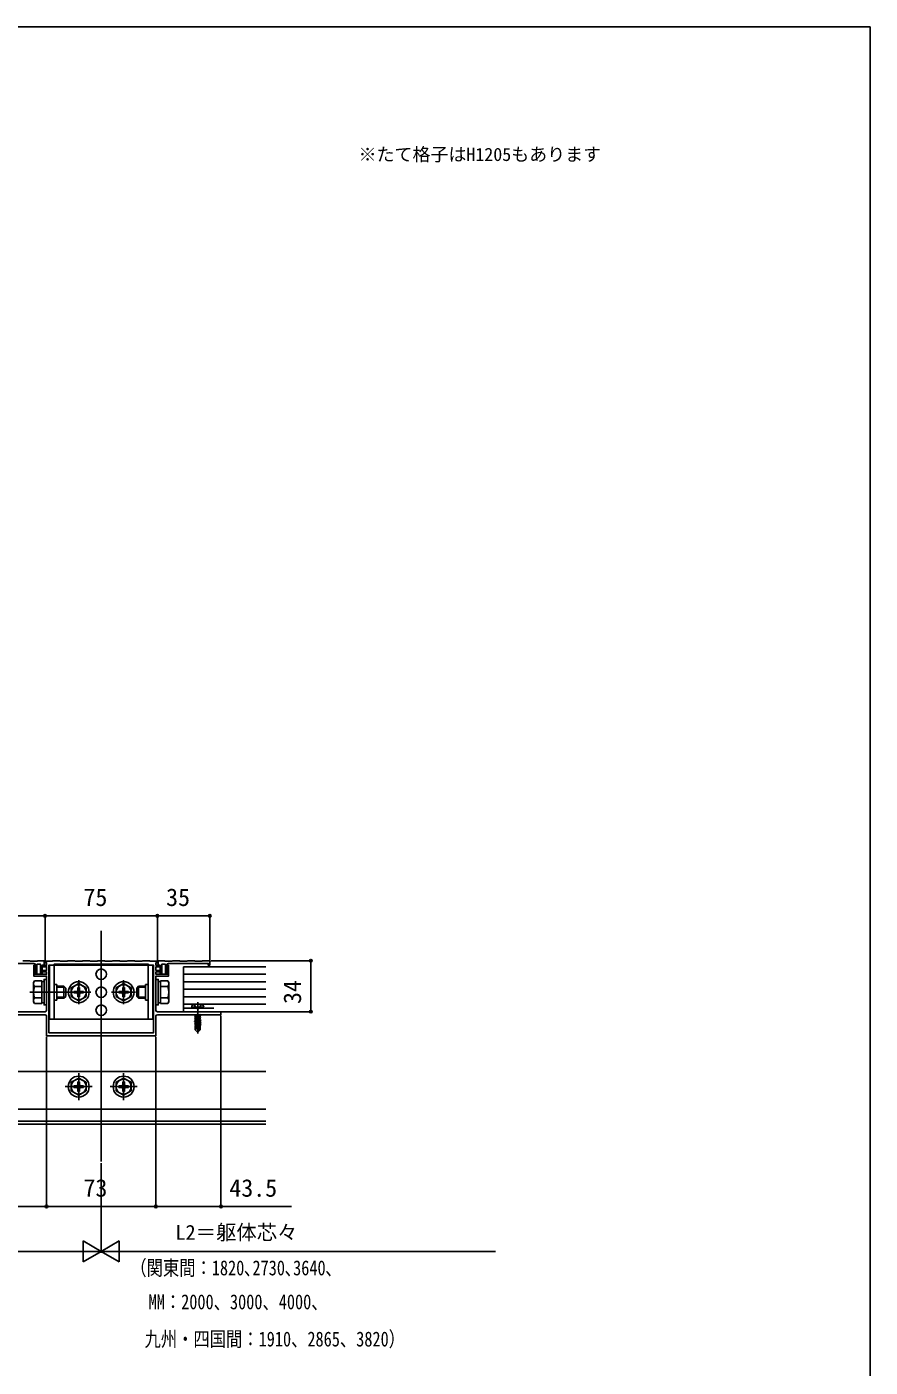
# Model space of a CAD drawing. Units: millimetres, scale not verified. Extents: x -700 to 700, y -1044 to 1038.
# Drawn here: x 137 to 700, y 102 to 996 of the extents above; entities that cross this region are included whole.
import ezdxf
from ezdxf.enums import TextEntityAlignment as Align

# ---------------------------------------------------------------- set-up
doc = ezdxf.new("R2010")
doc.units = ezdxf.units.MM
doc.header["$LTSCALE"] = 6
for name, color, linetype in [('0-1_USER1', 3, 'Continuous'), ('0-2_YKK_11', 7, 'Continuous'), ('0-3_YKK_12', 2, 'Continuous'), ('0-4_YKK_13', 4, 'Continuous'), ('0-5_YKK_D', 6, 'Continuous'), ('0-6_YKK_ZWAK', 7, 'Continuous')]:
    doc.layers.add(name, color=color, linetype=linetype)
doc.styles.add('ＭＳ ゴシック', font='')
doc.styles.get('ＭＳ ゴシック').set_extended_font_data('MS Gothic')

msp = doc.modelspace()

# ---------------------------------------------------------------- linework, layer by layer
at = {"layer": '0-2_YKK_11'}
msp.add_line((223, 336.033), (223, 323.033), dxfattribs=at)
for points in [[(141.6, 371.233), (115, 371.233)], [(134.15, 373.033), (138.85, 373.033), (139.15, 372.733), (143.85, 372.733), (144.15, 373.033), (148.5, 373.033), (148.5, 370.033), (147, 370.033), (147, 364.609), (146.37, 363.979), (146, 364.133), (146, 370.733), (143.6, 370.733), (143.6, 364.033), (142.6, 364.033), (142.6, 366.187), (142.4, 366.533), (142.4, 367.133), (142.52, 367.373), (142.6, 367.533), (142.6, 370.233)], [(150, 340.033), (150, 362.833), (141.5, 362.833), (141.5, 369.963), (141.945, 370.082), (142.7, 368.774), (142.7, 368.233), (142.52, 367.958), (142.4, 367.775), (142.4, 364.033), (150, 364.033), (150, 365.533), (147.124, 365.533), (146.964, 365.921), (147.576, 366.533), (150, 366.533), (150, 369.033), (147, 369.033), (147, 370.033), (150, 370.033), (150, 371.733), (149, 371.733), (149, 372.733), (153.85, 372.733), (154.15, 373.033), (158.85, 373.033), (159.15, 372.733), (163.85, 372.733), (164.15, 373.033), (168.85, 373.033), (169.15, 372.733), (173.85, 372.733), (174.15, 373.033), (178.85, 373.033), (179.15, 372.733), (183.85, 372.733), (184.15, 373.033), (188.85, 373.033), (189.15, 372.733), (193.85, 372.733)], [(193.85, 372.733), (194.15, 373.033), (198.85, 373.033), (199.15, 372.733), (203.85, 372.733), (204.15, 373.033), (208.85, 373.033), (209.15, 372.733), (213.85, 372.733), (214.15, 373.033), (218.85, 373.033), (219.15, 372.733), (224, 372.733), (224, 371.733), (223, 371.733), (223, 370.033), (226, 370.033), (226, 369.033), (223, 369.033), (223, 366.533), (225.424, 366.533), (226.036, 365.921), (225.876, 365.533), (223, 365.533), (223, 364.033), (230.6, 364.033), (230.6, 367.775), (230.48, 367.958), (230.3, 368.233), (230.3, 368.774), (231.055, 370.082), (231.5, 369.963), (231.5, 362.833), (223, 362.833), (223, 340.033)], [(231.4, 371.233), (258, 371.233), (258, 370.033), (259, 370.033), (259, 373.033), (254.15, 373.033), (253.85, 372.733), (249.15, 372.733), (248.85, 373.033), (244.15, 373.033), (243.85, 372.733), (239.15, 372.733), (238.85, 373.033), (234.15, 373.033), (233.85, 372.733), (229.15, 372.733), (228.85, 373.033), (224.5, 373.033), (224.5, 370.033), (226, 370.033), (226, 364.609), (226.63, 363.979), (227, 364.133), (227, 370.733), (229.4, 370.733), (229.4, 364.033), (230.4, 364.033), (230.4, 366.187), (230.6, 366.533), (230.6, 367.133), (230.48, 367.373), (230.4, 367.533), (230.4, 370.233)], [(149, 337.033), (106.5, 337.033), (106.5, 339.033), (149, 339.033)], [(223, 323.033), (150, 323.033), (150, 336.033)], [(224, 339.033), (266.5, 339.033), (266.5, 337.033), (224, 337.033)]]:
    msp.add_lwpolyline(points, dxfattribs=at)
msp.add_lwpolyline([(151.5, 325.033), (221.5, 325.033), (221.5, 370.033), (218, 370.033), (218, 370.733), (155, 370.733), (155, 370.033), (151.5, 370.033)], close=True, dxfattribs=at)
for centre, start, end in [((141.6, 370.233), 0.00001, 89.99999), ((231.4, 370.233), 90.00001, 179.99999), ((149, 340.033), 270.00001, 359.99999), ((224, 340.033), 180.00001, 269.99999), ((149, 336.033), 0.00001, 89.99999), ((224, 336.033), 90.00001, 179.99999)]:
    msp.add_arc(centre, 1, start, end, dxfattribs=at)
at = {"layer": '0-3_YKK_12'}
for p, q in [((186.5, 393.033), (186.5, 239.033)), ((171.5, 360.033), (171.5, 344.033)), ((201.5, 360.033), (201.5, 344.033)), ((179.5, 352.033), (163.5, 352.033)), ((209.5, 352.033), (193.5, 352.033)), ((186.5, 299.033), (186.5, 264.033)), ((186.5, 299.033), (186.5, 264.033))]:
    msp.add_line(p, q, dxfattribs=at)
for points in [[(296.5, 264.033), (186.5, 264.033), (-313.5, 264.033), (-313.5, 299.033)], [(296.5, 299.033), (186.5, 299.033), (-51, 299.033)], [(296.5, 274.033), (186.5, 274.033), (-313.5, 274.033)], [(296.5, 266.033), (186.5, 266.033), (-313.5, 266.033)]]:
    msp.add_lwpolyline(points, dxfattribs=at)
at = {"layer": '0-4_YKK_13'}
for p, q in [((152, 334.033), (152, 370.033)), ((221, 370.033), (152, 370.033)), ((155.2, 370.033), (155.2, 334.033)), ((217.8, 370.033), (217.8, 334.033)), ((241.5, 339.033), (241.5, 369.033)), ((296.5, 369.033), (241.5, 369.033)), ((141.3, 358.533), (141.881, 359.539)), ((141.3, 345.533), (141.3, 358.533)), ((146.8, 359.539), (141.881, 359.539)), ((146.8, 344.527), (146.8, 359.539)), ((146.8, 359.083), (148.4, 359.083)), ((224.6, 359.083), (226.2, 359.083)), ((226.2, 359.539), (231.119, 359.539)), ((226.2, 359.539), (226.2, 344.527)), ((231.7, 358.533), (231.119, 359.539)), ((231.7, 358.533), (231.7, 345.533)), ((296.5, 364.033), (241.5, 364.033)), ((296.5, 359.033), (241.5, 359.033)), ((138.8, 352.033), (165.3, 352.033)), ((146.8, 355.786), (141.881, 355.786)), ((146.8, 348.033), (146.8, 356.033)), ((157, 357.233), (155.2, 357.233)), ((157, 357.233), (157, 346.833)), ((157, 356.033), (161.6, 356.033)), ((162.248, 355.385), (157, 355.385)), ((161.6, 356.033), (161.6, 348.033)), ((162.8, 354.833), (161.6, 356.033)), ((162.8, 349.233), (161.6, 348.033)), ((162.8, 354.833), (162.8, 349.233)), ((171.5, 357.783), (166.5, 354.896)), ((166.5, 354.896), (166.5, 349.17)), ((171.5, 346.283), (166.5, 349.17)), ((168.35, 352.533), (170, 352.533)), ((168.35, 352.533), (168.35, 351.533)), ((168.35, 351.533), (170, 351.533)), ((171, 355.183), (171, 353.533)), ((172, 355.183), (171, 355.183)), ((171, 350.533), (171, 348.883)), ((171, 348.883), (172, 348.883)), ((171.5, 357.783), (176.5, 354.896)), ((171.5, 346.283), (176.5, 349.17)), ((172, 355.183), (172, 353.533)), ((172, 350.533), (172, 348.883)), ((173, 352.533), (174.65, 352.533)), ((173, 351.533), (174.65, 351.533)), ((174.65, 351.533), (174.65, 352.533)), ((176.5, 349.17), (176.5, 354.896)), ((201.5, 357.783), (196.5, 354.896)), ((196.5, 354.896), (196.5, 349.17)), ((201.5, 346.283), (196.5, 349.17)), ((198.35, 352.533), (200, 352.533)), ((198.35, 352.533), (198.35, 351.533)), ((198.35, 351.533), (200, 351.533)), ((201, 355.183), (201, 353.533)), ((202, 355.183), (201, 355.183)), ((201, 350.533), (201, 348.883)), ((201, 348.883), (202, 348.883)), ((201.5, 357.783), (206.5, 354.896)), ((201.5, 346.283), (206.5, 349.17)), ((202, 355.183), (202, 353.533)), ((202, 350.533), (202, 348.883)), ((203, 352.533), (204.65, 352.533)), ((203, 351.533), (204.65, 351.533)), ((204.65, 351.533), (204.65, 352.533)), ((206.5, 349.17), (206.5, 354.896)), ((210.2, 354.833), (211.4, 356.033)), ((210.2, 349.233), (210.2, 354.833)), ((210.2, 349.233), (211.4, 348.033)), ((210.752, 355.385), (216, 355.385)), ((211.4, 356.033), (216, 356.033)), ((211.4, 348.033), (211.4, 356.033)), ((216, 357.233), (216, 346.833)), ((216, 357.233), (217.8, 357.233)), ((226.2, 356.033), (226.2, 348.033)), ((226.2, 355.786), (231.119, 355.786)), ((296.5, 354.033), (241.5, 354.033)), ((296.5, 349.033), (241.5, 349.033)), ((141.3, 345.533), (141.881, 344.527)), ((146.8, 348.28), (141.881, 348.28)), ((146.8, 344.527), (141.881, 344.527)), ((148.4, 344.983), (146.8, 344.983)), ((157, 346.833), (155.2, 346.833)), ((162.248, 348.681), (157, 348.681)), ((161.6, 348.033), (157, 348.033)), ((210.752, 348.681), (216, 348.681)), ((216, 348.033), (211.4, 348.033)), ((216, 346.833), (217.8, 346.833)), ((226.2, 344.983), (224.6, 344.983)), ((226.2, 348.28), (231.119, 348.28)), ((226.2, 344.527), (231.119, 344.527)), ((231.7, 345.533), (231.119, 344.527)), ((296.5, 344.033), (241.5, 344.033)), ((261.651, 341.333), (241.651, 341.333)), ((246.937, 341.976), (247.079, 342.779)), ((254.937, 341.976), (246.937, 341.976)), ((246.937, 341.976), (247.026, 341.476)), ((254.849, 341.476), (247.026, 341.476)), ((250.937, 345.376), (250.937, 324.476)), ((254.937, 341.976), (254.796, 342.779)), ((254.937, 341.976), (254.849, 341.476)), ((296.5, 339.033), (241.5, 339.033)), ((252.737, 337.176), (248.837, 336.526)), ((248.837, 336.626), (252.137, 337.176)), ((248.837, 336.626), (249.387, 336.944)), ((248.837, 336.626), (248.837, 336.526)), ((248.837, 336.526), (249.387, 336.209)), ((248.837, 335.226), (253.037, 335.926)), ((253.037, 335.826), (248.837, 335.126)), ((248.837, 335.226), (249.387, 335.544)), ((248.837, 335.226), (248.837, 335.126)), ((248.837, 335.126), (249.387, 334.809)), ((248.837, 333.826), (253.037, 334.526)), ((253.037, 334.426), (248.837, 333.726)), ((248.837, 333.826), (249.387, 334.144)), ((248.837, 333.826), (248.837, 333.726)), ((248.837, 333.726), (249.387, 333.409)), ((248.837, 332.426), (253.037, 333.126)), ((253.037, 333.026), (248.837, 332.326)), ((248.837, 332.426), (249.387, 332.744)), ((248.837, 332.426), (248.837, 332.326)), ((248.837, 332.326), (249.387, 332.009)), ((248.837, 331.026), (251.863, 331.531)), ((251.835, 331.426), (248.837, 330.926)), ((248.837, 331.026), (249.387, 331.344)), ((248.837, 331.026), (248.837, 330.926)), ((250.417, 337.176), (249.387, 336.944)), ((249.387, 337.176), (249.387, 336.944)), ((252.487, 336.244), (249.387, 335.544)), ((249.387, 336.209), (249.387, 335.544)), ((252.487, 334.844), (249.387, 334.144)), ((249.387, 334.809), (249.387, 334.144)), ((252.487, 333.444), (249.387, 332.744)), ((249.387, 333.409), (249.387, 332.744)), ((252.487, 332.044), (249.387, 331.344)), ((249.387, 332.009), (249.387, 331.344)), ((251.778, 331.148), (249.387, 330.609)), ((251.847, 331.483), (250.937, 327.098)), ((252.269, 331.599), (251.087, 325.901)), ((252.27, 331.598), (253.037, 331.726)), ((253.037, 331.626), (252.324, 331.507)), ((252.337, 331.428), (252.337, 327.151)), ((252.487, 336.909), (252.487, 336.244)), ((253.037, 335.926), (252.487, 336.244)), ((252.487, 335.509), (252.487, 334.844)), ((253.037, 334.526), (252.487, 334.844)), ((252.487, 334.109), (252.487, 333.444)), ((253.037, 333.126), (252.487, 333.444)), ((252.487, 332.709), (252.487, 332.044)), ((253.037, 331.726), (252.487, 332.044)), ((252.487, 331.309), (252.487, 330.644)), ((253.037, 335.926), (253.037, 335.826)), ((253.037, 334.526), (253.037, 334.426)), ((253.037, 333.126), (253.037, 333.026)), ((253.037, 331.726), (253.037, 331.626)), ((248.837, 330.926), (249.387, 330.609)), ((249.237, 329.876), (249.387, 329.944)), ((249.237, 329.876), (249.237, 327.026)), ((251.514, 329.876), (249.237, 329.876)), ((250.195, 327.83), (249.237, 327.026)), ((250.787, 325.476), (249.237, 327.026)), ((249.387, 330.609), (249.387, 329.944)), ((251.633, 330.451), (249.387, 329.944)), ((251.572, 330.159), (249.854, 329.876)), ((250.937, 327.098), (250.787, 325.476)), ((250.787, 325.476), (251.087, 325.476)), ((250.937, 327.098), (250.937, 325.476)), ((252.337, 327.151), (251.087, 325.901)), ((251.087, 325.476), (252.637, 327.026)), ((251.087, 325.901), (251.087, 325.476)), ((251.517, 329.893), (251.433, 329.876)), ((252.487, 330.644), (252.334, 330.609)), ((252.937, 330.384), (252.337, 330.285)), ((252.937, 330.169), (252.337, 330.052)), ((252.637, 329.876), (252.337, 329.876)), ((252.637, 327.026), (252.337, 327.151)), ((252.937, 330.384), (252.487, 330.644)), ((252.937, 330.169), (252.637, 329.995)), ((252.637, 329.995), (252.637, 327.026)), ((252.937, 330.384), (252.937, 330.169)), ((171.5, 280.033), (171.5, 298.033)), ((201.5, 280.033), (201.5, 298.033)), ((180.5, 289.033), (162.5, 289.033)), ((171.5, 294.783), (166.5, 291.896)), ((166.5, 286.17), (166.5, 291.896)), ((170, 289.533), (168.35, 289.533)), ((168.35, 288.533), (168.35, 289.533)), ((170, 288.533), (168.35, 288.533)), ((171, 292.183), (171, 290.533)), ((171, 292.183), (172, 292.183)), ((171, 287.533), (171, 285.883)), ((171.5, 294.783), (176.5, 291.896)), ((172, 292.183), (172, 290.533)), ((172, 287.533), (172, 285.883)), ((174.65, 289.533), (173, 289.533)), ((174.65, 288.533), (173, 288.533)), ((174.65, 289.533), (174.65, 288.533)), ((176.5, 291.896), (176.5, 286.17)), ((192.5, 289.033), (210.5, 289.033)), ((201.5, 294.783), (196.5, 291.896)), ((196.5, 291.896), (196.5, 286.17)), ((198.35, 289.533), (200, 289.533)), ((198.35, 289.533), (198.35, 288.533)), ((198.35, 288.533), (200, 288.533)), ((201, 292.183), (201, 290.533)), ((202, 292.183), (201, 292.183)), ((201, 287.533), (201, 285.883)), ((201.5, 294.783), (206.5, 291.896)), ((202, 292.183), (202, 290.533)), ((202, 287.533), (202, 285.883)), ((203, 289.533), (204.65, 289.533)), ((203, 288.533), (204.65, 288.533)), ((204.65, 288.533), (204.65, 289.533)), ((206.5, 286.17), (206.5, 291.896)), ((171.5, 283.283), (166.5, 286.17)), ((172, 285.883), (171, 285.883)), ((171.5, 283.283), (176.5, 286.17)), ((201.5, 283.283), (196.5, 286.17)), ((201, 285.883), (202, 285.883)), ((201.5, 283.283), (206.5, 286.17))]:
    msp.add_line(p, q, dxfattribs=at)
for points in [[(221, 370.033), (221, 334.033), (152, 334.033)], [(248.637, 343.956), (249.792, 341.639), (250.937, 341.03)], [(253.237, 343.956), (252.082, 341.639), (250.937, 341.03)], [(252.951, 337.176), (252.487, 336.909), (249.387, 336.209)], [(253.037, 335.826), (252.487, 335.509), (249.387, 334.809)], [(253.037, 334.426), (252.487, 334.109), (249.387, 333.409)], [(253.037, 333.026), (252.487, 332.709), (249.387, 332.009)], [(253.037, 331.626), (252.487, 331.309), (252.337, 331.275)], [(250.937, 327.098), (250.195, 327.83), (250.037, 329.876)]]:
    msp.add_lwpolyline(points, dxfattribs=at)
for points in [[(150, 360.533), (150, 343.533), (148.4, 343.533), (148.4, 360.533)], [(223, 343.533), (223, 360.533), (224.6, 360.533), (224.6, 343.533)]]:
    msp.add_lwpolyline(points, close=True, dxfattribs=at)
for centre, radius in [((186.5, 364.033), 3.5), ((171.5, 352.033), 7), ((201.5, 352.033), 7), ((171.5, 352.033), 5), ((186.5, 352.033), 3.5), ((201.5, 352.033), 5), ((186.5, 340.033), 3.5), ((171.5, 289.033), 7), ((201.5, 289.033), 7), ((171.5, 289.033), 5), ((201.5, 289.033), 5)]:
    msp.add_circle(centre, radius, dxfattribs=at)
for centre, radius, start, end in [((144.623, 357.662), 3.323, 145.61575, 214.38425), ((228.377, 357.662), 3.323, 325.61575, 34.38425), ((153.719, 352.033), 12.419, 162.41205, 197.58795), ((170, 353.533), 1, 270, 0), ((170, 350.533), 1, 0, 90), ((173, 353.533), 1, 180, 270), ((173, 350.533), 1, 90, 180), ((200, 353.533), 1, 270, 0), ((200, 350.533), 1, 0, 90), ((203, 353.533), 1, 180, 270), ((203, 350.533), 1, 90, 180), ((219.281, 352.033), 12.419, 342.41205, 17.58795), ((144.623, 346.404), 3.323, 145.61575, 214.38425), ((228.377, 346.404), 3.323, 325.61575, 34.38425), ((247.965, 342.622), 0.9, 122.05588, 170), ((250.937, 337.876), 6.5, 57.94412, 122.05588), ((253.91, 342.622), 0.9, 10, 57.94412), ((252.089, 331.428), 0.248, 0, 167.19096), ((170, 290.533), 1, 270, 0), ((170, 287.533), 1, 0, 90), ((173, 290.533), 1, 180, 270), ((173, 287.533), 1, 90, 180), ((200, 290.533), 1, 270, 0), ((200, 287.533), 1, 0, 90), ((203, 290.533), 1, 180, 270), ((203, 287.533), 1, 90, 180)]:
    msp.add_arc(centre, radius, start, end, dxfattribs=at)
at = {"layer": '0-5_YKK_D'}
for p, q in [((149, 403.033), (114, 403.033)), ((149, 373.433), (149, 404.033)), ((149, 373.433), (149, 404.033)), ((224, 403.033), (149, 403.033)), ((224, 373.433), (224, 404.033)), ((224, 373.433), (224, 404.033)), ((224, 403.033), (259, 403.033)), ((259, 373.733), (259, 404.033)), ((259.7, 373.033), (327.5, 373.033)), ((326.5, 339.033), (326.5, 373.033)), ((266.5, 336.333), (266.5, 208.033)), ((267.2, 339.033), (327.5, 339.033)), ((150, 322.333), (150, 208.033)), ((150, 322.333), (150, 208.033)), ((223, 322.333), (223, 208.033)), ((223, 322.333), (223, 208.033)), ((186.5, 238.033), (186.5, 178.033)), ((186.5, 238.033), (186.5, 178.033)), ((150, 209.033), (223, 209.033)), ((-299.5, 179.033), (172.5, 179.033)), ((186.5, 179.033), (162.251, 179.033)), ((186.5, 179.033), (174.376, 186.033)), ((174.376, 186.033), (174.376, 172.033)), ((186.5, 179.033), (174.376, 172.033)), ((186.5, 179.033), (198.624, 186.033)), ((186.5, 179.033), (198.624, 172.033)), ((186.5, 179.033), (210.749, 179.033)), ((198.624, 172.033), (198.624, 186.033)), ((200.5, 179.033), (449.836, 179.033))]:
    msp.add_line(p, q, dxfattribs=at)
for points in [[(150, 209.033), (106.5, 209.033), (59.464, 209.033)], [(223, 209.033), (266.5, 209.033), (313.536, 209.033)]]:
    msp.add_lwpolyline(points, dxfattribs=at)
for centre in [(149, 403.033), (149, 403.033), (224, 403.033), (224, 403.033), (259, 403.033), (326.5, 373.033), (326.5, 339.033), (150, 209.033), (150, 209.033), (223, 209.033), (223, 209.033), (266.5, 209.033)]:
    msp.add_circle(centre, 0.85, dxfattribs=at)
at = {"layer": '0-6_YKK_ZWAK'}
msp.add_line((-700, 996.3), (700, 996.3), dxfattribs=at)
msp.add_lwpolyline([(-700, -1043.7), (700, -1043.7), (700, 996.3)], dxfattribs=at)

# ---------------------------------------------------------------- texts
at = {"layer": '0-1_USER1', "style": 'ＭＳ ゴシック'}
msp.add_text('※たて格子はH1205もあります', height=8.798, dxfattribs=at).set_placement((358.364, 904.118), align=Align.BOTTOM_LEFT)
at = {"layer": '0-5_YKK_D', "style": 'ＭＳ ゴシック'}
for s, height, p in [('75', 11.73, (174.682, 406.033)), ('35', 11.73, (229.864, 406.033)), ('73', 11.73, (174.682, 212.033)), ('43.5', 11.73, (272.082, 212.033)), ('L2＝躯体芯々', 9.971, (236.023, 183.81))]:
    msp.add_text(s, height=height, dxfattribs=at).set_placement(p, align=Align.BOTTOM_LEFT)
msp.add_text('34', height=11.73, rotation=90, dxfattribs=at).set_placement((323.5, 344.169), align=Align.BOTTOM_LEFT)
at = {"layer": '0-5_YKK_D', "style": 'ＭＳ ゴシック', "width": 0.8}
for s, p in [('（関東間：1820､2730､3640､', (205.964, 160.115)), ('MM：2000、3000、4000、', (218.173, 137.448)), ('\u3000\u3000\u3000\u3000\u3000九州・四国間：1910、2865、3820）', (161.053, 112.618))]:
    msp.add_text(s, height=9.971, dxfattribs=at).set_placement(p, align=Align.BOTTOM_LEFT)

doc.saveas('drawing.dxf')
